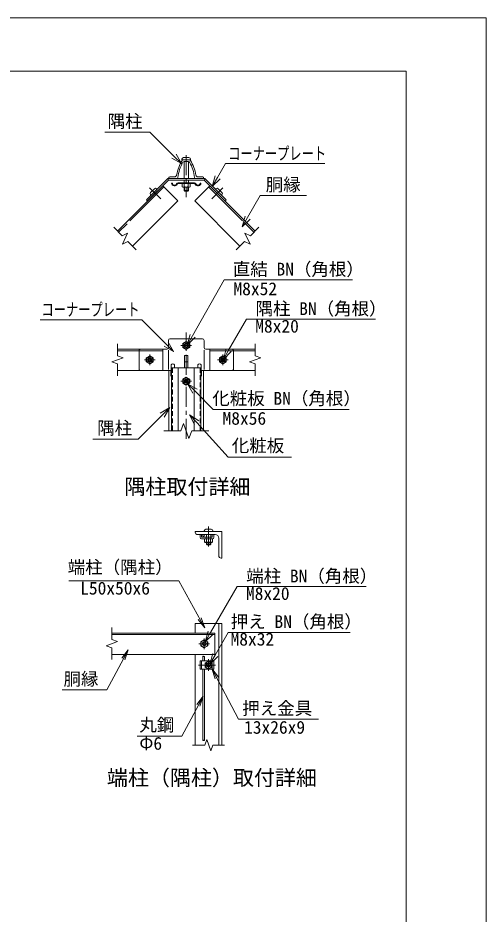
# Model space of a CAD drawing. Units: millimetres, scale not verified. Extents: x -4200 to 4200, y -2970 to 2970.
# Drawn here: x 2445 to 4200, y -389 to 2970 of the extents above; entities that cross this region are included whole.
import ezdxf
from ezdxf.enums import TextEntityAlignment as Align

# ---------------------------------------------------------------- set-up
doc = ezdxf.new("R2010")
doc.units = ezdxf.units.MM
doc.header["$LTSCALE"] = 15
for name, pattern in [('CHAIN1', [8, 5, -1, 1, -1]), ('DASHED1', [1.8, 1.2, -0.6]), ('LONG_DASHED2', [13, 12, -1])]:
    doc.linetypes.add(name, pattern=pattern)
for name, color, linetype, lineweight in [('0-0_D-STR1', 1, 'Continuous', 9), ('0-1_D-BMK', 2, 'CHAIN1', 9), ('0-2_D-STR-DIM', 7, 'Continuous', 9), ('0-6_D-STR3', 3, 'Continuous', 9), ('0-7_0', 7, 'Continuous', 9), ('0-9_D-STR-TXT', 7, 'Continuous', 9), ('0-A_D-STR2', 7, 'Continuous', 9), ('0-B_D-TTL', 2, 'Continuous', 9)]:
    doc.layers.add(name, color=color, linetype=linetype, lineweight=lineweight)
doc.layers.add('0-8_D-TTL-TXT', color=7, linetype='Continuous')
doc.styles.add('ＭＳ ゴシック', font='')
doc.styles.get('ＭＳ ゴシック').set_extended_font_data('MS Gothic')

# ---------------------------------------------------------------- blocks, each defined once
blk = doc.blocks.new('MLeader1')
at = {"layer": '0-9_D-STR-TXT'}
blk.add_line((3058.22, 2424.05), (3029.93, 2452.33), dxfattribs=at)
for points in [[(3029.93, 2452.33), (2939.71, 2542.55), (2777.31, 2542.55), (2770.11, 2542.55)], [(3037.51, 2459.91), (3058.22, 2424.05), (3022.35, 2444.75)]]:
    blk.add_lwpolyline(points, dxfattribs=at)
blk = doc.blocks.new('MLeader2')
at = {"layer": '0-9_D-STR-TXT'}
blk.add_line((3173.33, 2337.75), (3193.12, 2372.51), dxfattribs=at)
for points in [[(3193.12, 2372.51), (3222.85, 2424.74), (3588.82, 2424.74), (3596.02, 2424.74)], [(3202.44, 2367.21), (3173.33, 2337.75), (3183.81, 2377.82)]]:
    blk.add_lwpolyline(points, dxfattribs=at)
blk = doc.blocks.new('MLeader3')
at = {"layer": '0-9_D-STR-TXT'}
blk.add_line((3285.87, 2187.11), (3305.87, 2221.75), dxfattribs=at)
for points in [[(3305.87, 2221.75), (3353.58, 2304.39), (3519.34, 2304.39), (3526.54, 2304.39)], [(3315.15, 2216.4), (3285.87, 2187.11), (3296.59, 2227.11)]]:
    blk.add_lwpolyline(points, dxfattribs=at)
blk = doc.blocks.new('MLeader4')
at = {"layer": '0-9_D-STR-TXT'}
blk.add_line((3028.44, 1719.37), (3000.16, 1747.66), dxfattribs=at)
for points in [[(3000.16, 1747.66), (2909.94, 1837.88), (2535.73, 1837.88), (2528.53, 1837.88)], [(3007.74, 1755.24), (3028.44, 1719.37), (2992.58, 1740.08)]]:
    blk.add_lwpolyline(points, dxfattribs=at)
blk = doc.blocks.new('MLeader5')
at = {"layer": '0-9_D-STR-TXT'}
blk.add_line((3088.17, 1482.77), (3115.06, 1453.15), dxfattribs=at)
for points in [[(3107.13, 1445.95), (3088.17, 1482.77), (3123, 1460.36)], [(3115.06, 1453.15), (3232.41, 1323.89), (3463.83, 1323.89), (3471.03, 1323.89)]]:
    blk.add_lwpolyline(points, dxfattribs=at)
blk = doc.blocks.new('MLeader6')
at = {"layer": '0-9_D-STR-TXT'}
blk.add_line((3014.14, 1509.94), (2985.86, 1481.65), dxfattribs=at)
for points in [[(2985.86, 1481.65), (2895.64, 1391.44), (2733.24, 1391.44), (2726.04, 1391.44)], [(2978.28, 1489.23), (3014.14, 1509.94), (2993.44, 1474.08)]]:
    blk.add_lwpolyline(points, dxfattribs=at)
blk = doc.blocks.new('_Open')
at = {"layer": '0-7_0'}
blk.add_line((-15, 2.5), (0, 0), dxfattribs=at)
blk.add_lwpolyline([(-15, -2.5), (0, 0), (-15, 0)], dxfattribs=at)
blk = doc.blocks.new('MLeader16')
at = {"layer": '0-9_D-STR-TXT'}
blk.add_line((3214.93, 1690.16), (3234.83, 1724.86), dxfattribs=at)
for points in [[(3234.83, 1724.86), (3301.64, 1841.33), (3778.02, 1841.33), (3785.22, 1841.33)], [(3244.13, 1719.52), (3214.93, 1690.16), (3225.53, 1730.19)]]:
    blk.add_lwpolyline(points, dxfattribs=at)
blk = doc.blocks.new('MLeader17')
at = {"layer": '0-9_D-STR-TXT'}
blk.add_line((3164.44, 547.49), (3184.49, 582.1), dxfattribs=at)
for points in [[(3184.49, 582.1), (3233.63, 666.92), (3683.4, 666.92), (3690.6, 666.92)], [(3193.77, 576.73), (3164.44, 547.49), (3175.22, 587.48)]]:
    blk.add_lwpolyline(points, dxfattribs=at)
blk = doc.blocks.new('MLeader18')
at = {"layer": '0-9_D-STR-TXT'}
blk.add_line((3147.04, 631.38), (3167.02, 666.03), dxfattribs=at)
for points in [[(3167.02, 666.03), (3266.82, 839.19), (3743.21, 839.19), (3750.41, 839.19)], [(3176.3, 660.68), (3147.04, 631.38), (3157.73, 671.39)]]:
    blk.add_lwpolyline(points, dxfattribs=at)
blk = doc.blocks.new('MLeader21')
at = {"layer": '0-9_D-STR-TXT'}
blk.add_line((3079.88, 1743.76), (3099.48, 1778.63), dxfattribs=at)
for points in [[(3099.48, 1778.63), (3217.48, 1988.46), (3691.66, 1988.46), (3698.86, 1988.46)], [(3108.83, 1773.37), (3079.88, 1743.76), (3090.14, 1783.88)]]:
    blk.add_lwpolyline(points, dxfattribs=at)
blk = doc.blocks.new('MLeader22')
at = {"layer": '0-9_D-STR-TXT'}
blk.add_line((3080.43, 1598.98), (3108.72, 1570.69), dxfattribs=at)
for points in [[(3101.14, 1563.12), (3080.43, 1598.98), (3116.3, 1578.27)], [(3108.72, 1570.69), (3176.64, 1502.77), (3679.05, 1502.77), (3686.25, 1502.77)]]:
    blk.add_lwpolyline(points, dxfattribs=at)

msp = doc.modelspace()

# ---------------------------------------------------------------- linework, layer by layer
at = {"layer": '0-0_D-STR1'}
for p, q in [((3064.73, 2438.51), (3087.11, 2438.51)), ((3067.54, 2431.51), (3084.3, 2431.51)), ((3010.92, 2368.51), (3010.92, 2371.51)), ((3040.76, 2368.51), (3010.92, 2368.51)), ((3032.03, 2374.51), (3013.92, 2374.51)), ((3045.38, 2352.11), (3106.45, 2352.11)), ((3111.08, 2368.51), (3140.92, 2368.51)), ((3119.81, 2374.51), (3137.92, 2374.51)), ((3140.92, 2368.51), (3140.92, 2371.51)), ((2987.7, 2340.9), (2818, 2171.2)), ((2987.7, 2340.9), (3044.27, 2284.33)), ((3024.12, 2351.31), (3020.92, 2350.88)), ((3045.39, 2348.91), (3106.44, 2348.91)), ((3164.13, 2340.9), (3107.56, 2284.33)), ((3127.72, 2351.31), (3130.92, 2350.88)), ((3164.13, 2340.9), (3333.84, 2171.2)), ((3044.27, 2284.33), (2874.57, 2114.63)), ((3107.56, 2284.33), (3277.27, 2114.63)), ((2817.81, 1728.19), (2987.7, 1728.19)), ((2817.81, 1722.19), (2987.7, 1722.19)), ((2987.7, 1728.19), (2987.7, 1648.19)), ((3334.02, 1728.19), (3164.13, 1728.19)), ((3164.13, 1728.19), (3164.13, 1648.19)), ((3334.02, 1722.19), (3164.13, 1722.19)), ((2817.81, 1648.19), (2987.7, 1648.19)), ((3010.92, 1421.94), (3010.92, 1648.19)), ((3019.92, 1669.95), (3018.42, 1626.95)), ((3020.92, 1658.19), (3020.92, 1421.94)), ((3130.92, 1658.19), (3020.92, 1658.19)), ((3031.92, 1669.95), (3032.33, 1658.19)), ((3045.92, 1658.19), (3045.92, 1421.94)), ((3105.92, 1658.19), (3105.92, 1421.94)), ((3119.92, 1669.95), (3119.51, 1658.19)), ((3130.92, 1658.19), (3130.92, 1421.94)), ((3131.92, 1669.95), (3133.42, 1626.95)), ((3140.92, 1421.94), (3140.92, 1648.19)), ((3334.02, 1648.19), (3164.13, 1648.19)), ((3109.61, 1045.45), (3209.61, 1045.45)), ((3109.61, 1042.45), (3109.61, 1045.45)), ((3209.61, 1045.45), (3209.61, 945.45)), ((3184.61, 1033.45), (3118.61, 1033.45)), ((3197.61, 954.45), (3197.61, 1020.45)), ((3209.61, 945.45), (3206.61, 945.45)), ((3109.61, 700.56), (3209.61, 700.56)), ((3109.61, 664.56), (3109.61, 700.56)), ((3197.61, 700.56), (3197.61, 244.44)), ((3209.61, 700.56), (3209.61, 244.44)), ((3183.61, 664.56), (2796.76, 664.56)), ((3183.61, 658.56), (2796.76, 658.56)), ((3183.61, 584.56), (3183.61, 664.56)), ((3183.61, 584.56), (2796.76, 584.56)), ((3109.61, 244.44), (3109.61, 584.56))]:
    msp.add_line(p, q, dxfattribs=at)
at = {"layer": '0-0_D-STR1', "linetype": 'LONG_DASHED2'}
for p, q in [((2991.95, 2336.66), (2822.24, 2166.95)), ((3159.89, 2336.66), (3329.59, 2166.95))]:
    msp.add_line(p, q, dxfattribs=at)
at = {"layer": '0-0_D-STR1', "linetype": 'DASHED1'}
for p, q in [((3024.12, 1658.19), (3024.12, 1421.94)), ((3127.72, 1658.19), (3127.72, 1421.94))]:
    msp.add_line(p, q, dxfattribs=at)
at = {"layer": '0-0_D-STR1'}
for centre, radius, start, end in [((3189.12, 2356.69), 151.2, 148.30182, 170.6662), ((3189.12, 2356.69), 145.2, 150.13204, 173.91336), ((3064.73, 2433.51), 5, 90, 148.30182), ((3067.54, 2426.51), 5, 90, 150.13204), ((3084.3, 2426.51), 5, 29.86796, 90), ((3087.11, 2433.51), 5, 31.69818, 90), ((2962.72, 2356.69), 145.2, 6.08664, 29.86796), ((2962.72, 2356.69), 151.2, 9.3338, 31.69818), ((3013.92, 2371.51), 3, 90, 180), ((3032.03, 2382.51), 8, 270, 350.6662), ((3045.38, 2345.71), 6.4, 90, 157.11462), ((3040.76, 2372.51), 4, 270, 353.91336), ((3106.45, 2345.71), 6.4, 22.88538, 90), ((3111.08, 2372.51), 4, 186.08664, 270), ((3119.81, 2382.51), 8, 189.3338, 270), ((3137.92, 2371.51), 3, 0, 90), ((3032.12, 2351.31), 11.21, 182.19864, 337.12847), ((3032.12, 2351.31), 8, 180, 337.11462), ((3045.39, 2345.71), 3.2, 90, 157.12847), ((3106.44, 2345.71), 3.2, 22.87153, 90), ((3119.72, 2351.31), 11.21, 202.87153, 357.80136), ((3119.72, 2351.31), 8, 202.88538, 0), ((3025.92, 1667.45), 6.5, 22.61986, 157.38014), ((3125.92, 1667.45), 6.5, 22.61986, 157.38014), ((3118.61, 1042.45), 9, 180, 270), ((3184.61, 1020.45), 13, 360, 90), ((3206.61, 954.45), 9, 180, 270)]:
    msp.add_arc(centre, radius, start, end, dxfattribs=at)
at = {"layer": '0-1_D-BMK'}
for p, q in [((3075.92, 2455.26), (3075.92, 2298.87)), ((2938.67, 2333.37), (2980.17, 2291.87)), ((3213.16, 2333.37), (3171.67, 2291.87)), ((3075.92, 1391.94), (3075.92, 1790.92)), ((3095.92, 1742.19), (3055.92, 1742.19)), ((2958.92, 1688.19), (2918.92, 1688.19)), ((2938.92, 1708.19), (2938.92, 1668.19)), ((3192.92, 1688.19), (3232.92, 1688.19)), ((3212.92, 1708.19), (3212.92, 1668.19)), ((3095.92, 1608.19), (3055.92, 1608.19)), ((3159.61, 988.45), (3159.61, 1066.51)), ((3143.61, 604.56), (3143.61, 644.56)), ((3163.61, 624.56), (3123.61, 624.56)), ((3185.61, 544.56), (3121.61, 544.56)), ((3159.61, 566.56), (3159.61, 522.56))]:
    msp.add_line(p, q, dxfattribs=at)
at = {"layer": '0-2_D-STR-DIM'}
for p, q in [((2803.86, 2185.34), (2835.4, 2153.79)), ((3347.98, 2185.34), (3316.44, 2153.79)), ((3296.04, 2163.3), (3315.06, 2122.52)), ((3316.44, 2153.79), (3296.04, 2163.3)), ((2857.17, 2132.03), (2888.71, 2100.49)), ((3294.67, 2132.03), (3263.13, 2100.49)), ((3315.06, 2122.52), (3294.67, 2132.03)), ((2817.81, 1748.45), (2817.81, 1703.84)), ((3334.02, 1748.45), (3334.02, 1703.84)), ((2838.96, 1696.14), (2796.67, 1680.75)), ((2796.67, 1680.75), (2817.81, 1673.06)), ((2817.81, 1703.84), (2838.96, 1696.14)), ((2817.81, 1673.06), (2817.81, 1628.45)), ((3334.02, 1673.06), (3334.02, 1628.45)), ((3055.4, 1421.94), (3065.66, 1450.13)), ((3065.66, 1450.13), (3086.18, 1393.75)), ((2991.92, 1421.94), (3055.4, 1421.94)), ((3086.18, 1393.75), (3096.44, 1421.94)), ((3096.44, 1421.94), (3159.92, 1421.94)), ((2796.76, 684.82), (2796.76, 640.21)), ((2796.76, 640.21), (2817.91, 632.52)), ((2817.91, 632.52), (2775.62, 617.13)), ((2775.62, 617.13), (2796.76, 609.43)), ((2796.76, 609.43), (2796.76, 564.82)), ((3099.61, 244.44), (3144.95, 244.44)), ((3152.65, 265.58), (3144.95, 244.44)), ((3168.04, 223.29), (3152.65, 265.58)), ((3175.74, 244.44), (3168.04, 223.29)), ((3175.74, 244.44), (3219.61, 244.44))]:
    msp.add_line(p, q, dxfattribs=at)
for points in [[(2835.4, 2153.79), (2855.79, 2163.3), (2836.77, 2122.52), (2857.17, 2132.03)], [(3334.02, 1703.84), (3355.16, 1696.14), (3312.88, 1680.75), (3334.02, 1673.06)]]:
    msp.add_lwpolyline(points, dxfattribs=at)
at = {"layer": '0-6_D-STR3'}
for p, q in [((3059.92, 2440.51), (3059.92, 2438.51)), ((3091.92, 2438.51), (3059.92, 2438.51)), ((3085.92, 2446.51), (3065.92, 2446.51)), ((3067.92, 2431.51), (3067.92, 2368.51)), ((3083.92, 2431.51), (3083.92, 2368.51)), ((3091.92, 2440.51), (3091.92, 2438.51)), ((3006.27, 2368.51), (2926.61, 2288.86)), ((3008.92, 2362.11), (2931.14, 2284.33)), ((3006.27, 2368.51), (3145.57, 2368.51)), ((3008.92, 2362.11), (3006.27, 2368.51)), ((3008.92, 2362.11), (3142.92, 2362.11)), ((3067.92, 2362.11), (3067.92, 2352.11)), ((3083.92, 2362.11), (3083.92, 2352.11)), ((3142.92, 2362.11), (3145.57, 2368.51)), ((3142.92, 2362.11), (3220.7, 2284.33)), ((3145.57, 2368.51), (3225.23, 2288.86)), ((2956.31, 2329.87), (2942.17, 2315.73)), ((2964.79, 2329.87), (2966.21, 2328.46)), ((3060.91, 2348.91), (3060.91, 2337.36)), ((3060.91, 2348.91), (3090.93, 2348.91)), ((3060.91, 2337.36), (3063.42, 2335.91)), ((3063.42, 2335.91), (3088.42, 2335.91)), ((3067.92, 2335.91), (3067.92, 2322.91)), ((3068.41, 2348.91), (3068.41, 2337.36)), ((3069.42, 2335.91), (3069.42, 2322.91)), ((3081.52, 2320.51), (3070.32, 2320.51)), ((3083.92, 2322.91), (3081.52, 2320.51)), ((3082.42, 2335.91), (3082.42, 2322.91)), ((3083.42, 2348.91), (3083.42, 2337.36)), ((3083.92, 2335.91), (3083.92, 2322.91)), ((3090.93, 2337.36), (3088.42, 2335.91)), ((3090.93, 2348.91), (3090.93, 2337.36)), ((3187.04, 2329.87), (3185.63, 2328.46)), ((3195.53, 2329.87), (3209.67, 2315.73)), ((2931.14, 2284.33), (2926.61, 2288.86)), ((2942.17, 2307.24), (2943.58, 2305.83)), ((3209.67, 2307.24), (3208.25, 2305.83)), ((3220.7, 2284.33), (3225.23, 2288.86)), ((3008.92, 1761.19), (3008.92, 1734.19)), ((3014.92, 1767.19), (3136.92, 1767.19)), ((3075.92, 1757.2), (3062.92, 1749.69)), ((3062.92, 1749.69), (3062.92, 1734.68)), ((3088.92, 1749.69), (3075.92, 1757.2)), ((3088.92, 1734.68), (3088.92, 1749.69)), ((3142.92, 1761.19), (3142.92, 1734.19)), ((2904.92, 1728.19), (3002.92, 1728.19)), ((3008.92, 1652.19), (3008.92, 1724.2)), ((3062.92, 1734.68), (3075.92, 1727.18)), ((3075.92, 1727.18), (3088.92, 1734.68)), ((3142.92, 1652.19), (3142.92, 1724.38)), ((3148.92, 1728.19), (3246.92, 1728.19)), ((3069.92, 1704.19), (3069.92, 1660.14)), ((3081.92, 1704.19), (3069.92, 1704.19)), ((3081.92, 1681.54), (3069.92, 1681.54)), ((3081.92, 1704.19), (3081.92, 1660.14)), ((3199.92, 1695.69), (3212.92, 1703.2)), ((3199.92, 1680.68), (3199.92, 1695.69)), ((3212.92, 1673.18), (3199.92, 1680.68)), ((3212.92, 1703.2), (3225.92, 1695.69)), ((3225.92, 1680.68), (3212.92, 1673.18)), ((3225.92, 1695.69), (3225.92, 1680.68)), ((2904.92, 1648.19), (3019.16, 1648.19)), ((3132.68, 1648.19), (3246.92, 1648.19)), ((3075.92, 1623.2), (3062.92, 1615.69)), ((3062.92, 1615.69), (3062.92, 1600.68)), ((3088.92, 1615.69), (3075.92, 1623.2)), ((3088.92, 1600.68), (3088.92, 1615.69)), ((3062.92, 1600.68), (3075.92, 1593.18)), ((3075.92, 1593.18), (3088.92, 1600.68)), ((3143.61, 1047.45), (3143.61, 1045.45)), ((3169.61, 1053.45), (3149.61, 1053.45)), ((3175.61, 1047.45), (3175.61, 1045.45)), ((3127.61, 1023.45), (3127.61, 1033.45)), ((3127.61, 1033.45), (3133.61, 1033.45)), ((3133.61, 1024.45), (3133.61, 1033.45)), ((3133.61, 1017.45), (3173.61, 1017.45)), ((3134.61, 1023.45), (3172.61, 1023.45)), ((3144.6, 1017.45), (3144.6, 1005.9)), ((3144.6, 1017.45), (3174.62, 1017.45)), ((3150.61, 1017.45), (3150.61, 1023.45)), ((3151.61, 1023.45), (3151.61, 1033.45)), ((3152.1, 1017.45), (3152.1, 1005.9)), ((3167.11, 1017.45), (3167.11, 1005.9)), ((3167.61, 1023.45), (3167.61, 1033.45)), ((3168.61, 1017.45), (3168.61, 1023.45)), ((3173.61, 1024.45), (3173.61, 1033.45)), ((3173.61, 1033.45), (3179.61, 1033.45)), ((3174.62, 1017.45), (3174.62, 1005.9)), ((3179.61, 1023.45), (3179.61, 1033.45)), ((3144.6, 1005.9), (3147.11, 1004.45)), ((3147.11, 1004.45), (3172.11, 1004.45)), ((3151.61, 1004.45), (3151.61, 997.85)), ((3153.11, 1004.45), (3153.11, 996.35)), ((3165.21, 995.45), (3154.01, 995.45)), ((3167.61, 997.85), (3165.21, 995.45)), ((3166.11, 1004.45), (3166.11, 996.35)), ((3167.61, 1004.45), (3167.61, 997.85)), ((3174.62, 1005.9), (3172.11, 1004.45)), ((3143.61, 639.57), (3130.61, 632.07)), ((3156.61, 632.07), (3143.61, 639.57)), ((3130.61, 632.07), (3130.61, 617.06)), ((3130.61, 617.06), (3143.61, 609.55)), ((3143.61, 609.55), (3156.61, 617.06)), ((3156.61, 617.06), (3156.61, 632.07)), ((3127.61, 560.56), (3127.61, 528.56)), ((3133.61, 560.56), (3133.61, 528.56)), ((3159.61, 559.57), (3146.61, 552.07)), ((3146.61, 552.07), (3146.61, 537.06)), ((3172.61, 552.07), (3159.61, 559.57)), ((3172.61, 537.06), (3172.61, 552.07)), ((3173.61, 560.56), (3173.61, 528.56)), ((3127.61, 528.56), (3179.61, 528.56)), ((3146.61, 537.06), (3159.61, 529.55)), ((3159.61, 529.55), (3172.61, 537.06))]:
    msp.add_line(p, q, dxfattribs=at)
at = {"layer": '0-6_D-STR3', "linetype": 'LONG_DASHED2'}
for p, q in [((2898.92, 1722.19), (2898.92, 1654.19)), ((3252.92, 1722.19), (3252.92, 1654.19))]:
    msp.add_line(p, q, dxfattribs=at)
at = {"layer": '0-6_D-STR3'}
for points in [[(3083.92, 2322.91), (3067.92, 2322.91), (3070.32, 2320.51)], [(3167.61, 997.85), (3151.61, 997.85), (3154.01, 995.45)], [(3127.61, 560.56), (3179.61, 560.56), (3179.61, 528.56)]]:
    msp.add_lwpolyline(points, dxfattribs=at)
msp.add_lwpolyline([(2951.92, 1695.69), (2938.92, 1703.2), (2925.92, 1695.69), (2925.92, 1680.68), (2938.92, 1673.18), (2951.92, 1680.68)], close=True, dxfattribs=at)
for centre, radius in [((3075.92, 1742.19), 12.5), ((3075.92, 1742.19), 8), ((3075.92, 1742.19), 5.6), ((2938.92, 1688.19), 12.5), ((2938.92, 1688.19), 8), ((2938.92, 1688.19), 5.6), ((3212.92, 1688.19), 12.5), ((3212.92, 1688.19), 8), ((3212.92, 1688.19), 5.6), ((3075.92, 1608.19), 12.5), ((3075.92, 1608.19), 8), ((3075.92, 1608.19), 5.6), ((3143.61, 624.56), 12.5), ((3143.61, 624.56), 8), ((3143.61, 624.56), 5.6), ((3159.61, 544.56), 12.5), ((3159.61, 544.56), 8), ((3159.61, 544.56), 5.6)]:
    msp.add_circle(centre, radius, dxfattribs=at)
for centre, radius, start, end in [((3065.92, 2440.51), 6, 90, 180), ((3085.92, 2440.51), 6, 0, 90), ((2960.55, 2325.63), 6, 45, 135), ((3064.66, 2342.85), 6.64, 235.61585, 304.38416), ((3075.92, 2361.04), 24.84, 252.4121, 287.5879), ((3087.18, 2342.85), 6.64, 235.61586, 304.38414), ((3191.28, 2325.63), 6, 45, 135), ((2946.41, 2311.49), 6, 135, 225), ((3205.43, 2311.49), 6, 315, 45), ((3014.92, 1761.19), 6, 90, 180), ((3136.92, 1761.19), 6, 0, 90), ((3002.92, 1734.19), 6, 270, 0), ((3148.92, 1734.19), 6, 180, 270), ((3149.61, 1047.45), 6, 90, 180), ((3169.61, 1047.45), 6, 0, 90), ((3133.61, 1023.45), 6, 180, 270), ((3134.61, 1024.45), 1, 180, 270), ((3172.61, 1024.45), 1, 270, 0), ((3173.61, 1023.45), 6, 270, 0), ((3148.35, 1011.38), 6.64, 235.61585, 304.38416), ((3159.61, 1029.58), 24.84, 252.4121, 287.5879), ((3170.87, 1011.38), 6.64, 235.61586, 304.38414)]:
    msp.add_arc(centre, radius, start, end, dxfattribs=at)
at = {"layer": '0-6_D-STR3', "linetype": 'LONG_DASHED2'}
for centre, start, end in [((2904.92, 1722.19), 90, 180), ((3246.92, 1722.19), 0, 90), ((2904.92, 1654.19), 180, 270), ((3246.92, 1654.19), 270, 0)]:
    msp.add_arc(centre, 6, start, end, dxfattribs=at)
at = {"layer": '0-9_D-STR-TXT'}
for points in [[(2635.4, 860.51), (3048.06, 860.51), (3144.4, 685.16)], [(2611.03, 451.41), (2778.71, 451.41), (2857.68, 600.31)], [(3571.52, 342), (3272.18, 342), (3172.91, 529.38)], [(2892.18, 277.55), (3059.86, 277.55), (3138.83, 426.45)]]:
    msp.add_lwpolyline(points, dxfattribs=at)
at = {"layer": '0-A_D-STR2'}
for p, q in [((3137.61, 560.56), (3137.61, 577.06)), ((3144.01, 560.56), (3144.01, 577.06)), ((3137.61, 262.11), (3137.61, 528.56)), ((3144.01, 262.11), (3144.01, 528.56))]:
    msp.add_line(p, q, dxfattribs=at)
msp.add_circle((3140.81, 1030.25), 3.2, dxfattribs=at)
for centre, start, end in [((3139.21, 575.23), 48.88791, 131.11209), ((3139.21, 578.89), 228.88791, 311.11209), ((3142.41, 575.23), 48.88791, 131.11209), ((3139.21, 263.94), 228.88791, 311.11209), ((3142.41, 260.28), 48.88791, 131.11209), ((3142.41, 263.94), 228.88791, 311.11209)]:
    msp.add_arc(centre, 2.43, start, end, dxfattribs=at)
at = {"layer": '0-B_D-TTL', "color": 7}
msp.add_lwpolyline([(-4200.1, -2969.84), (4199.9, -2969.84), (4199.9, 2970.16), (-4200.1, 2970.16)], close=True, dxfattribs=at)
at = {"layer": '0-B_D-TTL'}
msp.add_lwpolyline([(-3900.1, 2770.16), (3899.9, 2770.16), (3899.9, -2769.84), (-3900.1, -2769.84)], close=True, dxfattribs=at)

# ---------------------------------------------------------------- block references
at = {"layer": '0-9_D-STR-TXT'}
for name in ['MLeader1', 'MLeader2', 'MLeader3', 'MLeader21', 'MLeader4', 'MLeader16', 'MLeader22', 'MLeader6', 'MLeader5', 'MLeader18', 'MLeader17']:
    msp.add_blockref(name, (0, 0), dxfattribs=at)
at = {"layer": '0-9_D-STR-TXT', "xscale": 2.666667, "yscale": 2.666667}
for p, rotation in [((3145.36, 683.41), 298.78475), ((2858.62, 602.08), 62.05959), ((3171.97, 531.15), 117.91483), ((3139.77, 428.22), 62.05959)]:
    msp.add_blockref('_Open', p, dxfattribs=dict(at, rotation=rotation))

# ---------------------------------------------------------------- texts
at = {"layer": '0-8_D-TTL-TXT', "style": 'ＭＳ ゴシック'}
for s, p in [('隅柱取付詳細', (2843.97, 1166.74)), ('端柱（隅柱）取付詳細', (2778.41, 75.93))]:
    msp.add_text(s, height=57.73, dxfattribs=at).set_placement(p, align=Align.BOTTOM_LEFT)
at = {"layer": '0-9_D-STR-TXT', "style": 'ＭＳ ゴシック'}
for s, p in [('隅柱', (2781, 2544.2)), ('胴縁', (3373.89, 2306.62)), ('直結 BN（角根）', (3250.39, 1990.01)), ('M8x52', (3252.81, 1916.5)), ('隅柱 BN（角根）', (3335.41, 1841.95)), ('M8x20', (3334.55, 1776.26)), ('化粧板 BN（角根）', (3173.41, 1505.58)), ('M8x56', (3211.96, 1430.82)), ('隅柱', (2741.98, 1394.36)), ('化粧板', (3246.42, 1328.66)), ('端柱（隅柱）', (2631.59, 873.09)), ('端柱 BN（角根）', (3300.59, 839.81)), ('L50x50x6', (2678.24, 794.23)), ('M8x20', (3299.74, 774.12)), ('押え BN（角根）', (3242.85, 668.84)), ('M8x32', (3241.99, 603.15)), ('胴縁', (2615.8, 453.78)), ('押え金具', (3285.76, 343.81)), ('丸鋼', (2900.16, 281.95)), ('13x26x9', (3292.6, 272.63)), ('Φ6', (2900.16, 212.56))]:
    msp.add_text(s, height=48.06, dxfattribs=at).set_placement(p, align=Align.BOTTOM_LEFT)
at = {"layer": '0-9_D-STR-TXT', "style": 'ＭＳ ゴシック', "width": 0.7}
for p in [(3233.12, 2423.77), (2533.29, 1838.55)]:
    msp.add_text('コーナープレート', height=48.06, dxfattribs=at).set_placement(p, align=Align.BOTTOM_LEFT)

doc.saveas('drawing.dxf')
